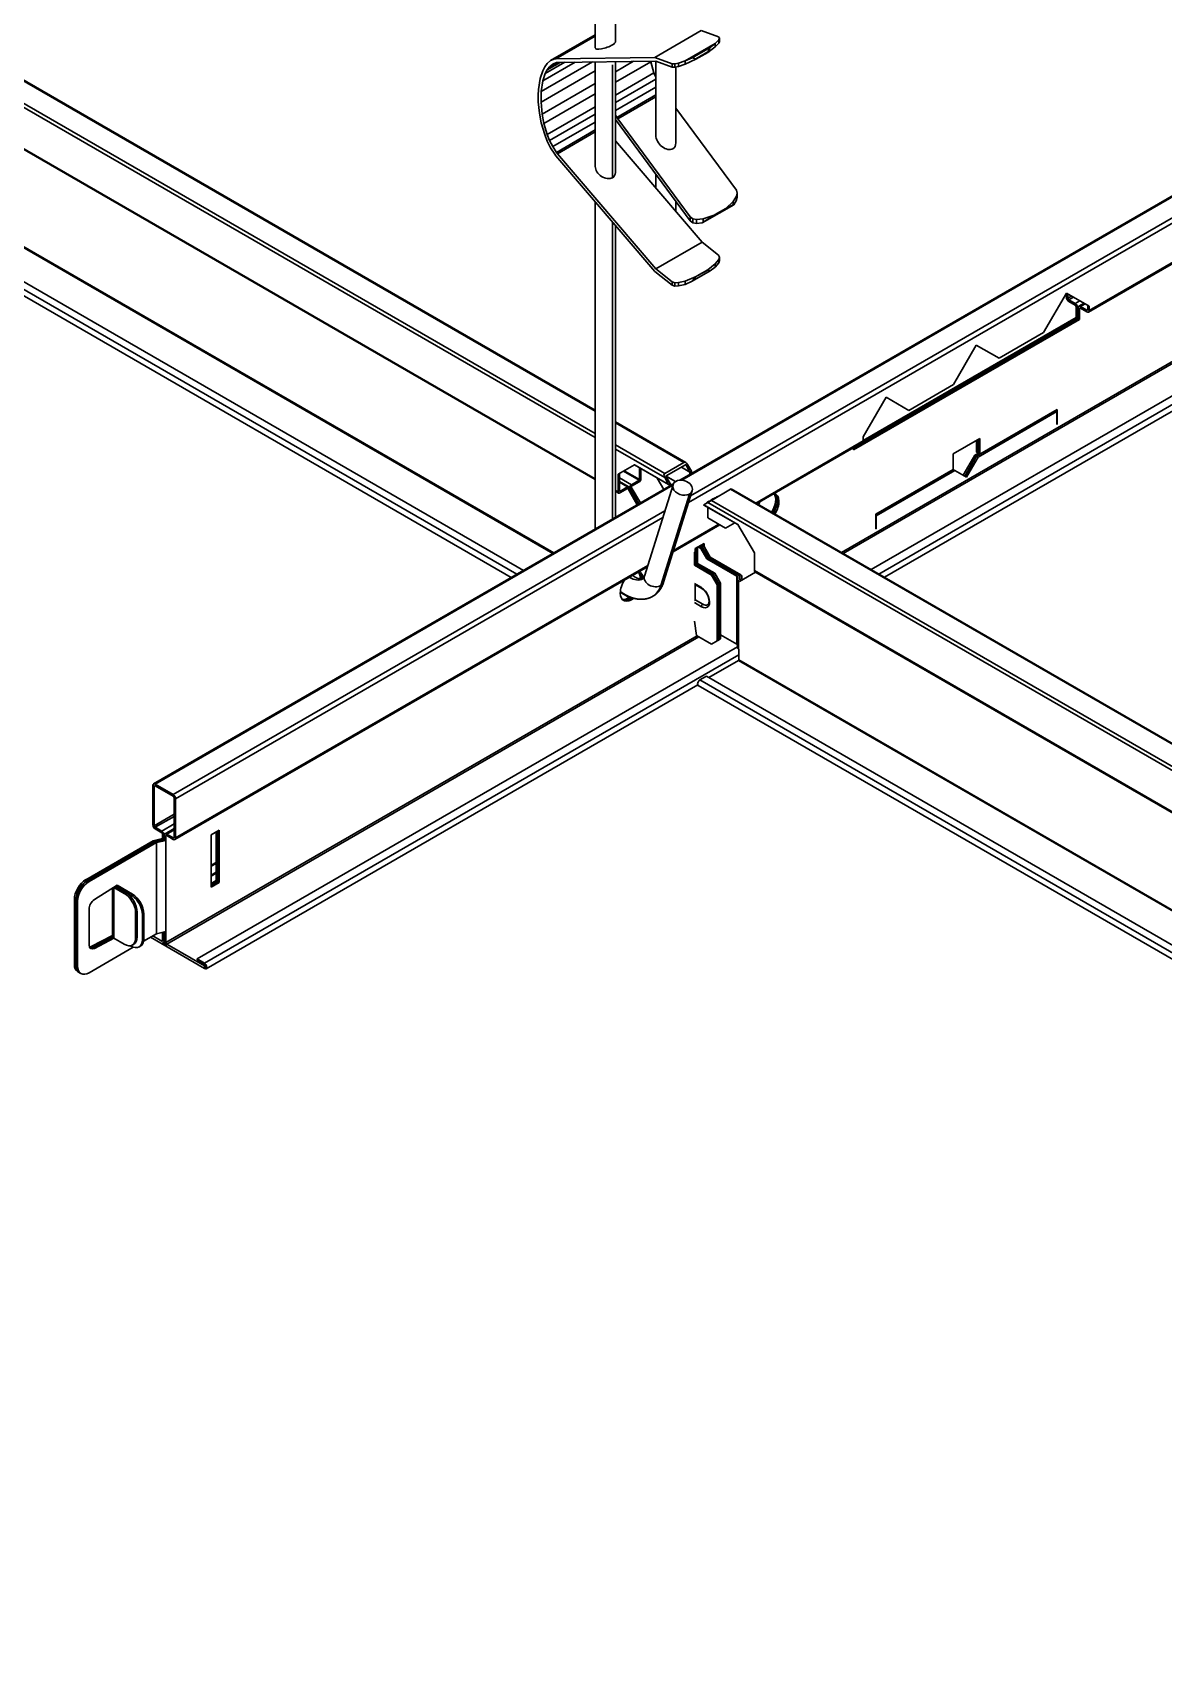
# Model space of a CAD drawing. Header units: millimetres. Extents: x -114 to 1795, y 14 to 1195.
# Drawn here: x 398.8 to 623.5, y 242.5 to 567.9 of the extents above; entities that cross this region are included whole.
import ezdxf

# ---------------------------------------------------------------- set-up
doc = ezdxf.new("R2010")
doc.units = ezdxf.units.MM
doc.layers.add('AM_VIS', color=7, linetype='Continuous', lineweight=30)

msp = doc.modelspace()

# ---------------------------------------------------------------- linework, layer by layer
at = {"layer": 'AM_VIS'}
for p, q in [((950.38, 723.18), (527.37, 478.95)), ((950.27, 722.89), (527.77, 478.95)), ((108.69, 719.48), (510.59, 487.45)), ((109.4, 719.89), (510.59, 488.26)), ((113.21, 722.09), (510.59, 492.67)), ((113.36, 722.18), (510.59, 492.84)), ((948.28, 716.51), (529.13, 474.52)), ((948.7, 717.84), (529.55, 475.85)), ((510.59, 603.11), (510.59, 564.83)), ((514.59, 603.11), (514.59, 566.01)), ((314.13, 592.49), (510.59, 479.07)), ((314.28, 592.58), (510.59, 479.24)), ((747.49, 592.55), (608.62, 512.37)), ((747.3, 592.67), (608.75, 512.68)), ((317.39, 571.1), (502.19, 464.41)), ((317.53, 571.19), (502.33, 464.49)), ((742.95, 570.52), (559.5, 464.6)), ((743.33, 570.3), (559.88, 464.38)), ((495.01, 460.27), (310.73, 566.66)), ((311.06, 567.98), (496.32, 461.02)), ((510.59, 567.44), (501.72, 562.32)), ((510.59, 567.29), (502.54, 562.65)), ((510.59, 567.21), (502.77, 562.7)), ((531.63, 568.28), (522.44, 562.97)), ((531.63, 568.28), (535.09, 567.02)), ((535.12, 566.44), (534.45, 565.74)), ((535.09, 567.02), (535.26, 566.79)), ((535.26, 566.79), (535.12, 566.44)), ((535.12, 566.44), (535.12, 565.78)), ((535.26, 566.79), (535.26, 566.13)), ((750.97, 568.31), (565.41, 461.19)), ((751.24, 566.71), (566.93, 460.31)), ((502.77, 562.7), (522.44, 562.97)), ((525.9, 561.71), (522.44, 562.97)), ((528.48, 562.29), (534.45, 565.74)), ((529.88, 562.9), (528.48, 562.29)), ((533.45, 564.96), (529.88, 562.9)), ((530.58, 562.67), (529.88, 562.9)), ((530.58, 562.67), (532.95, 564.04)), ((532.95, 563.96), (530.58, 562.6)), ((532.95, 563.96), (534.45, 565.07)), ((533.45, 564.96), (532.95, 564.04)), ((532.95, 564.04), (532.95, 563.96)), ((534.45, 565.74), (533.45, 564.96)), ((534.45, 565.07), (535.12, 565.78)), ((534.45, 565.74), (534.45, 565.07)), ((535.12, 565.78), (535.26, 566.13)), ((318.73, 560.76), (493.9, 459.63)), ((500.15, 560.31), (499.64, 558.78)), ((510.59, 560.28), (499.81, 554.05)), ((510.04, 562.06), (499.85, 556.18)), ((500.54, 561.06), (500.15, 560.31)), ((506.6, 562.02), (500.19, 558.31)), ((500.19, 558.31), (500.67, 559.76)), ((501.06, 561.75), (500.54, 561.06)), ((504.52, 561.99), (500.67, 559.76)), ((500.67, 559.76), (501.04, 560.47)), ((503.65, 561.97), (501.04, 560.47)), ((501.04, 560.47), (501.52, 561.11)), ((501.72, 562.32), (501.06, 561.75)), ((502.96, 561.95), (501.52, 561.11)), ((501.52, 561.11), (502.13, 561.63)), ((502.54, 562.65), (501.72, 562.32)), ((502.13, 561.63), (502.86, 561.93)), ((502.77, 562.7), (502.54, 562.65)), ((502.86, 561.93), (503.06, 561.97)), ((503.06, 561.97), (522.62, 562.24)), ((510.59, 562.07), (510.59, 541.3)), ((514, 561.47), (514, 539.06)), ((518.21, 562.18), (514.59, 560.09)), ((514.59, 562.13), (514.59, 540.12)), ((521.61, 562.07), (514.59, 558.02)), ((522.25, 559.89), (514.59, 555.46)), ((521.58, 562.23), (521.61, 562.07)), ((521.61, 562.07), (522.25, 559.89)), ((522.25, 559.89), (522.61, 559.01)), ((522.61, 547.5), (522.61, 562.24)), ((522.62, 562.24), (525.9, 561.05)), ((526.42, 561.69), (525.9, 561.71)), ((525.9, 561.71), (525.9, 561.05)), ((525.9, 561.05), (526.42, 561.02)), ((527.14, 561.83), (526.42, 561.69)), ((526.42, 561.69), (526.42, 561.02)), ((526.42, 561.02), (527.14, 561.17)), ((526.61, 545.95), (526.61, 561.06)), ((528.48, 562.29), (527.14, 561.83)), ((527.14, 561.83), (527.14, 561.17)), ((527.14, 561.17), (528.48, 561.63)), ((528.48, 561.63), (530.58, 562.6)), ((528.48, 562.29), (528.48, 561.63)), ((530.58, 562.6), (530.58, 562.67)), ((743.11, 560.74), (568.04, 459.67)), ((499.29, 556.57), (499.27, 555.46)), ((499.64, 558.78), (499.29, 556.57)), ((499.85, 556.18), (500.19, 558.31)), ((510.59, 557.78), (500.03, 551.69)), ((522.61, 558.62), (514.59, 553.99)), ((522.61, 557.05), (514.59, 552.42)), ((499.27, 555.46), (499.27, 554.12)), ((499.27, 554.12), (499.48, 551.89)), ((499.81, 554.05), (499.85, 556.18)), ((500.03, 551.69), (499.81, 554.05)), ((510.59, 555.71), (500.39, 549.83)), ((510.59, 553.15), (501.04, 547.64)), ((522.61, 555.49), (514.88, 551.03)), ((522.61, 555.11), (515.08, 550.76)), ((499.48, 551.89), (499.85, 549.94)), ((499.85, 549.94), (500.54, 547.63)), ((500.39, 549.83), (500.03, 551.69)), ((510.59, 551.68), (501.52, 546.45)), ((510.59, 550.11), (502.13, 545.23)), ((514.88, 551.03), (514.59, 551.49)), ((514.59, 550.64), (529.46, 530.47)), ((515.08, 550.76), (514.88, 551.03)), ((529.46, 531.26), (515.08, 550.76)), ((526.61, 552.9), (538.65, 536.56)), ((501.04, 547.64), (500.39, 549.83)), ((500.54, 547.63), (501.06, 546.34)), ((501.52, 546.45), (501.04, 547.64)), ((510.59, 548.55), (502.86, 544.09)), ((510.59, 548.17), (503.06, 543.82)), ((501.06, 546.34), (501.72, 545.01)), ((502.13, 545.23), (501.52, 546.45)), ((501.72, 545.01), (502.54, 543.73)), ((502.86, 544.09), (502.13, 545.23)), ((502.54, 543.73), (502.77, 543.42)), ((522.44, 520.44), (502.77, 543.42)), ((503.06, 543.82), (502.86, 544.09)), ((522.62, 520.95), (503.06, 543.82)), ((514.59, 546.4), (531.81, 526.26)), ((522.61, 537.02), (522.61, 539.76)), ((510.59, 534.29), (510.59, 469.26)), ((526.61, 532.35), (526.61, 534.34)), ((538.1, 533.68), (531.85, 530.07)), ((538.01, 534.32), (536.51, 532.96)), ((536.51, 532.93), (538.01, 533.65)), ((538.68, 535.36), (538.01, 534.32)), ((538.01, 534.32), (538.01, 533.65)), ((538.01, 533.65), (538.1, 533.68)), ((538.1, 533.68), (538.68, 534.57)), ((538.65, 536.56), (538.82, 535.99)), ((538.82, 535.99), (538.68, 535.36)), ((538.68, 535.36), (538.68, 534.57)), ((538.68, 534.57), (538.82, 535.2)), ((538.82, 535.99), (538.82, 535.2)), ((529.46, 531.26), (529.46, 530.47)), ((529.98, 530.89), (529.46, 531.26)), ((529.46, 530.47), (529.98, 530.1)), ((530.7, 530.75), (529.98, 530.89)), ((529.98, 530.89), (529.98, 530.1)), ((532.04, 530.88), (530.7, 530.75)), ((530.7, 530.75), (530.7, 529.96)), ((532.04, 530.21), (534.23, 531.62)), ((534.23, 531.62), (532.04, 530.88)), ((532.04, 530.88), (532.04, 530.21)), ((534.41, 531.72), (534.23, 531.62)), ((536.51, 532.96), (534.41, 531.72)), ((534.41, 531.72), (536.51, 532.93)), ((536.51, 532.96), (536.51, 532.93)), ((514, 530.3), (514, 471.23)), ((514.59, 529.61), (514.59, 471.57)), ((529.98, 530.1), (530.7, 529.96)), ((530.7, 529.96), (531.85, 530.07)), ((531.85, 530.07), (532.04, 530.21)), ((531.81, 526.26), (522.62, 520.95)), ((531.81, 526.26), (535.09, 523.67)), ((525.9, 518.36), (522.62, 520.95)), ((532.95, 520.75), (530.85, 519.53)), ((530.85, 519.53), (532.95, 520.68)), ((534.45, 521.97), (532.95, 520.75)), ((532.95, 520.75), (532.95, 520.68)), ((532.95, 520.68), (533.45, 520.53)), ((533.45, 520.53), (534.45, 521.31)), ((535.12, 522.82), (534.45, 521.97)), ((534.45, 521.31), (535.12, 522.16)), ((534.45, 521.97), (534.45, 521.31)), ((535.09, 523.67), (535.26, 523.29)), ((535.26, 523.29), (535.12, 522.82)), ((535.12, 522.82), (535.12, 522.16)), ((535.12, 522.16), (535.26, 522.63)), ((535.26, 523.29), (535.26, 522.63)), ((522.44, 520.44), (525.9, 517.7)), ((526.42, 518.19), (525.9, 518.36)), ((525.9, 518.36), (525.9, 517.7)), ((525.9, 517.7), (526.42, 517.52)), ((527.14, 518.21), (526.42, 518.19)), ((526.42, 518.19), (526.42, 517.52)), ((526.42, 517.52), (527.14, 517.55)), ((528.48, 518.53), (527.14, 518.21)), ((527.14, 518.21), (527.14, 517.55)), ((527.14, 517.55), (528.48, 517.86)), ((530.67, 519.42), (528.48, 518.53)), ((528.48, 518.53), (528.48, 517.86)), ((528.48, 517.86), (529.88, 518.47)), ((529.88, 518.47), (533.45, 520.53)), ((529.88, 518.47), (530.67, 519.42)), ((530.85, 519.53), (530.67, 519.42)), ((599.7, 508.29), (604.23, 516.13)), ((604.23, 516.13), (608.75, 513.52)), ((604.23, 515.29), (604.23, 516.13)), ((604.51, 515.97), (604.51, 515.13)), ((605.24, 515.55), (604.51, 515.13)), ((605.62, 515.33), (604.7, 514.8)), ((604.7, 514.8), (605.98, 514.06)), ((605.98, 513.73), (604.7, 514.47)), ((606.9, 514.59), (605.98, 514.06)), ((607.72, 514.12), (606.67, 513.51)), ((606.46, 511.09), (561.91, 485.37)), ((561.91, 485.29), (606.53, 511.05)), ((606.81, 510.89), (561.91, 484.96)), ((563.85, 486.82), (606.17, 511.25)), ((606.17, 511.25), (606.17, 513.4)), ((606.46, 511.09), (606.17, 511.25)), ((606.53, 513.28), (606.46, 513.24)), ((606.46, 513.24), (606.46, 511.09)), ((606.53, 511.05), (606.53, 513.2)), ((606.81, 510.89), (606.53, 511.05)), ((607, 513.15), (606.81, 513.04)), ((606.81, 513.04), (606.81, 510.89)), ((607.92, 514), (607, 513.47)), ((607, 513.47), (608.28, 512.73)), ((608.28, 512.4), (607, 513.15)), ((608.47, 512.84), (608.28, 512.73)), ((608.47, 512.84), (608.47, 513.68)), ((608.75, 513.52), (608.75, 512.68)), ((590.83, 503.17), (599.7, 508.29)), ((581.78, 497.95), (586.3, 505.78)), ((586.3, 505.78), (590.83, 503.17)), ((572.9, 492.82), (581.78, 497.95)), ((563.85, 487.6), (568.38, 495.43)), ((568.38, 495.43), (572.9, 492.82)), ((586.37, 483.7), (602.04, 492.74)), ((602.32, 492.58), (586.66, 483.53)), ((587.01, 484.15), (602.39, 493.03)), ((601.97, 492.7), (601.97, 492.78)), ((602.04, 492.82), (602.04, 492.74)), ((602.32, 492.58), (602.04, 492.74)), ((602.11, 492.7), (602.11, 492.86)), ((602.32, 490.05), (602.32, 492.58)), ((602.39, 493.03), (602.39, 490.09)), ((514.59, 490.53), (528.57, 482.46)), ((514.59, 490.36), (528.21, 482.49)), ((602.39, 490.09), (602.32, 490.13)), ((602.39, 490.09), (602.32, 490.05)), ((514.59, 485.95), (524.4, 480.29)), ((514.59, 485.14), (524.4, 479.47)), ((563.85, 486.75), (542.49, 474.42)), ((563.71, 486.45), (542.69, 474.31)), ((561.91, 484.96), (561.91, 485.4)), ((563.85, 486.75), (563.85, 487.6)), ((581.71, 484.19), (587.01, 487.25)), ((586.37, 484.51), (586.37, 486.88)), ((586.66, 487.05), (586.66, 484.35)), ((586.73, 484.31), (586.73, 487.09)), ((587.01, 487.25), (587.01, 484.15)), ((515.13, 480.14), (518.41, 482.03)), ((518.41, 482.03), (525.17, 478.12)), ((518.51, 481.92), (525.26, 478.02)), ((524.4, 480.29), (528.21, 482.49)), ((528.5, 482), (524.68, 479.8)), ((527.72, 481.55), (529.42, 480.57)), ((528.5, 482), (528.64, 481.92)), ((529.42, 480.57), (528.64, 481.92)), ((528.92, 482.08), (529.7, 480.74)), ((581.71, 481.08), (581.71, 484.19)), ((583.72, 479.92), (586.02, 483.9)), ((586.3, 483.74), (584.01, 479.76)), ((584.08, 479.72), (586.37, 483.7)), ((586.66, 483.53), (584.36, 479.55)), ((586.02, 483.9), (586.73, 484.31)), ((586.3, 483.74), (586.02, 483.9)), ((587.01, 484.15), (586.3, 483.74)), ((586.66, 484.35), (586.37, 484.51)), ((586.66, 483.53), (586.37, 483.7)), ((586.66, 484.35), (586.73, 484.39)), ((587.01, 484.15), (586.73, 484.31)), ((515.13, 476.61), (515.13, 480.14)), ((515.42, 480.3), (515.42, 476.78)), ((515.42, 479.43), (517.78, 478.06)), ((515.42, 478.7), (517.26, 477.64)), ((515.42, 478.53), (517.01, 477.61)), ((516.18, 480.74), (519.31, 478.94)), ((516.32, 480.83), (519.38, 479.06)), ((517.78, 478.06), (519.31, 478.94)), ((519.31, 478.61), (517.78, 477.74)), ((519.38, 479.06), (519.38, 481.42)), ((519.66, 481.26), (519.66, 479.23)), ((522.91, 479.38), (524.21, 477.13)), ((525.17, 478.12), (524.4, 479.47)), ((526.52, 478.67), (524.65, 479.75)), ((526.54, 478.68), (524.66, 479.77)), ((524.68, 479.64), (525.46, 478.29)), ((525.17, 478.12), (525.46, 478.29)), ((529.42, 480.57), (529.7, 480.74)), ((566.33, 472.21), (581.71, 481.08)), ((566.33, 472.12), (581.78, 481.04)), ((582.06, 480.88), (566.4, 471.84)), ((581.78, 481.04), (581.71, 481.08)), ((582.06, 480.88), (581.78, 481.04)), ((584.36, 479.55), (582.06, 480.88)), ((526.12, 478.23), (422.82, 418.59)), ((526.01, 477.94), (423.15, 418.55)), ((514.59, 476.93), (515.13, 476.61)), ((514.59, 476.76), (515.24, 476.39)), ((515.42, 476.78), (515.49, 476.74)), ((515.49, 476.74), (517.01, 477.61)), ((517.01, 477.29), (515.49, 476.41)), ((517.01, 477.29), (517.11, 477.23)), ((517.36, 477.45), (517.07, 477.28)), ((518.93, 474.08), (517.11, 477.23)), ((517.35, 477.5), (517.47, 477.43)), ((517.4, 477.39), (519.21, 474.24)), ((517.72, 477.66), (517.43, 477.49)), ((519.28, 474.28), (517.47, 477.43)), ((517.75, 477.59), (519.57, 474.45)), ((520.36, 459.87), (526.05, 478.06)), ((523.62, 458.01), (529.31, 476.2)), ((524.18, 458.67), (529.86, 476.86)), ((537.48, 477.15), (533.66, 474.94)), ((533.98, 475.23), (533.7, 475.07)), ((537.48, 477.15), (537.62, 477.23)), ((537.48, 477.15), (934.85, 247.72)), ((537.62, 477.23), (934.85, 247.89)), ((524.43, 472.89), (426.73, 416.49)), ((532.95, 474.53), (532.17, 474.08)), ((532.17, 474.08), (538.94, 470.18)), ((532.2, 474.02), (538.95, 470.12)), ((533.18, 474.77), (532.89, 474.61)), ((532.95, 474.53), (533.66, 474.94)), ((532.95, 474.53), (934.85, 242.5)), ((532.99, 471.45), (532.99, 473.56)), ((533.32, 474.74), (533.25, 474.78)), ((533.66, 474.94), (934.85, 243.31)), ((566.33, 469.27), (566.33, 472.21)), ((566.4, 471.84), (566.33, 471.88)), ((566.4, 471.84), (566.4, 469.31)), ((524.02, 471.56), (427.2, 415.67)), ((535.36, 470.08), (526.07, 464.71)), ((535.17, 470.19), (526.15, 464.99)), ((532.99, 471.45), (536.5, 469.42)), ((536.5, 469.42), (538.33, 470.48)), ((538.94, 470.18), (542.22, 464.5)), ((538.95, 470.12), (538.97, 470.13)), ((566.4, 469.31), (566.33, 469.35)), ((566.4, 469.31), (566.33, 469.27)), ((530.44, 465.38), (532.21, 466.4)), ((530.44, 464.75), (530.44, 465.38)), ((530.44, 465.33), (530.94, 465.04)), ((530.94, 465.04), (530.94, 465.67)), ((531.57, 465.41), (531.03, 465.72)), ((531.31, 465.89), (531.86, 465.57)), ((531.93, 465.61), (531.38, 465.93)), ((531.86, 465.57), (531.57, 465.41)), ((531.57, 465.41), (532.78, 463.33)), ((531.67, 466.09), (532.21, 465.78)), ((531.86, 466.2), (531.86, 465.98)), ((533.06, 463.49), (531.86, 465.57)), ((531.93, 465.94), (531.93, 466.24)), ((532.21, 465.78), (531.93, 465.61)), ((531.93, 465.61), (533.13, 463.53)), ((532.21, 466.4), (532.21, 465.78)), ((533.41, 463.69), (532.21, 465.78)), ((521.04, 462.03), (427.2, 407.86)), ((530.58, 464.84), (530.3, 464.67)), ((530.3, 464.67), (530.3, 462.06)), ((530.3, 464.67), (530.3, 464.67)), ((530.58, 462.22), (530.3, 462.06)), ((530.3, 462.06), (533.69, 460.1)), ((530.65, 464.88), (530.44, 465)), ((530.44, 464.92), (530.58, 464.84)), ((530.58, 462.22), (530.58, 464.84)), ((533.98, 460.26), (530.58, 462.22)), ((530.94, 465.04), (530.65, 464.88)), ((530.65, 464.88), (530.65, 462.26)), ((530.94, 462.43), (530.65, 462.26)), ((530.65, 462.26), (534.05, 460.3)), ((530.94, 462.43), (530.94, 465.04)), ((534.33, 460.47), (530.94, 462.43)), ((532.78, 463.33), (533.06, 463.49)), ((532.78, 463.33), (538.72, 459.9)), ((539, 460.06), (533.06, 463.49)), ((533.13, 463.53), (533.41, 463.69)), ((533.13, 463.53), (539.22, 460.01)), ((539.51, 460.17), (533.41, 463.69)), ((542.22, 464.5), (542.22, 460.98)), ((520.95, 461.76), (427.07, 407.55)), ((533.98, 460.26), (533.69, 460.1)), ((533.69, 460.1), (534.83, 458.14)), ((535.11, 458.3), (533.98, 460.26)), ((534.33, 460.47), (534.05, 460.3)), ((534.05, 460.3), (535.18, 458.35)), ((535.46, 458.51), (534.33, 460.47)), ((538.72, 459.9), (538.72, 446.34)), ((538.83, 459.73), (538.83, 459.29)), ((538.83, 459.29), (538.83, 445.73)), ((539.07, 445.4), (539.07, 458.96)), ((539.28, 458.84), (539.07, 458.96)), ((539.22, 460.01), (539.22, 459.8)), ((539.23, 459.29), (539.23, 459.73)), ((542.46, 460.67), (539.28, 458.84)), ((539.34, 459.85), (539.34, 459.4)), ((539.34, 459.4), (539.34, 459.13)), ((539.35, 459.12), (539.56, 459)), ((539.57, 459), (539.57, 459.07)), ((539.63, 459.04), (539.57, 459.07)), ((539.74, 459.4), (539.74, 459.85)), ((539.86, 459.24), (539.92, 459.2)), ((542.22, 460.98), (731.22, 351.86)), ((542.32, 460.75), (731.07, 351.77)), ((515.56, 456.69), (517.36, 455.65)), ((515.57, 456.85), (515.7, 456.77)), ((517.38, 455.8), (517.49, 455.74)), ((531.68, 457.6), (530.3, 458.4)), ((530.38, 458.22), (531.76, 457.42)), ((530.44, 454.98), (530.44, 458.18)), ((534.83, 458.14), (535.11, 458.3)), ((534.83, 447.04), (534.83, 458.14)), ((535.11, 447.2), (535.11, 458.3)), ((535.46, 458.51), (535.18, 458.35)), ((535.18, 458.35), (535.18, 447.24)), ((535.46, 447.4), (535.46, 458.51)), ((530.3, 454.62), (531.68, 453.82)), ((530.44, 455.18), (531.96, 454.3)), ((531.96, 454.3), (530.44, 455.17)), ((531.96, 454.3), (531.96, 454.3)), ((530.73, 448.1), (530.3, 450.96)), ((530.82, 448.04), (425.26, 387.1)), ((531.2, 447.83), (425.45, 386.77)), ((538.83, 445.84), (431.45, 383.84)), ((533.69, 446.38), (530.73, 448.1)), ((534.83, 447.04), (533.69, 446.38)), ((535.11, 447.2), (534.83, 447.04)), ((535.18, 447.24), (535.11, 447.2)), ((535.46, 447.4), (535.18, 447.24)), ((538.72, 446.34), (535.46, 448.22)), ((539.1, 444.24), (432.97, 382.96)), ((533.16, 439.75), (539.03, 443.14)), ((539.03, 443.14), (714.18, 342.02)), ((539.1, 445.38), (539.07, 445.4)), ((539.1, 443.26), (539.1, 445.38)), ((539.1, 443.26), (714.32, 342.1)), ((531.4, 439.26), (532.7, 440.01)), ((707, 337.87), (531.4, 439.26)), ((532.7, 440.01), (708.31, 338.63)), ((530.98, 438.27), (433.29, 381.87)), ((531.07, 438.17), (705.89, 337.23)), ((422.68, 410.47), (422.68, 418.28)), ((423.15, 418.23), (422.96, 418.12)), ((422.96, 418.12), (422.96, 410.31)), ((423.15, 418.55), (426.73, 416.49)), ((426.73, 416.16), (423.15, 418.23)), ((426.92, 408.02), (426.92, 415.83)), ((427.2, 415.67), (427.2, 407.86)), ((426.92, 412.59), (422.96, 410.31)), ((426.92, 412.16), (423.15, 409.98)), ((423.15, 409.98), (424.43, 409.24)), ((426.92, 410.68), (424.43, 409.24)), ((409.35, 399.58), (422.75, 407.31)), ((423.03, 407.15), (409.63, 399.41)), ((409.7, 399.37), (423.1, 407.11)), ((423.39, 406.95), (409.99, 399.21)), ((422.75, 407.31), (424.62, 407.74)), ((424.91, 407.58), (423.03, 407.15)), ((423.03, 407.07), (423.03, 407.15)), ((423.1, 407.11), (424.98, 407.54)), ((424.43, 408.91), (423.15, 409.65)), ((425.26, 407.38), (423.39, 406.95)), ((423.39, 388.82), (423.39, 406.95)), ((424.62, 407.74), (424.62, 408.59)), ((424.62, 407.74), (424.91, 407.58)), ((424.98, 408.47), (424.91, 408.42)), ((424.91, 408.42), (424.91, 407.58)), ((424.91, 407.58), (424.91, 407.52)), ((424.98, 407.54), (424.98, 408.38)), ((424.98, 407.54), (425.26, 407.38)), ((426.92, 409.73), (425.12, 408.69)), ((425.45, 408.33), (425.26, 408.22)), ((425.26, 408.22), (425.26, 407.38)), ((425.26, 407.38), (425.26, 389.25)), ((426.92, 409.5), (425.45, 408.65)), ((425.45, 408.65), (426.73, 407.91)), ((426.73, 407.59), (425.45, 408.33)), ((426.92, 408.02), (426.73, 407.91)), ((434.24, 408.48), (435.87, 409.42)), ((434.24, 398.11), (434.24, 408.48)), ((435.23, 399.41), (435.23, 409.05)), ((435.51, 409.21), (435.51, 399.25)), ((435.58, 399.21), (435.58, 409.25)), ((435.87, 409.42), (435.87, 399.05)), ((435.23, 403.02), (434.24, 402.45)), ((434.24, 402.23), (435.23, 402.8)), ((435.23, 401.05), (434.24, 400.48)), ((435.23, 400.84), (434.24, 400.27)), ((409.63, 399.41), (409.35, 399.58)), ((409.99, 399.21), (409.7, 399.37)), ((411.06, 395.61), (415.57, 398.48)), ((414.67, 388.3), (414.67, 397.9)), ((414.94, 398.05), (416.99, 396.86)), ((414.94, 387.94), (414.94, 398.05)), ((417.27, 397.04), (415.2, 398.24)), ((415.29, 398.19), (415.29, 398.29)), ((418.33, 396.53), (415.29, 398.29)), ((415.57, 398.48), (415.57, 398.47)), ((415.57, 398.47), (418.61, 396.71)), ((415.57, 398.47), (415.57, 398.47)), ((417.27, 397.04), (416.99, 396.86)), ((434.24, 398.84), (435.23, 399.41)), ((435.51, 399.25), (434.24, 398.52)), ((434.24, 398.43), (435.58, 399.21)), ((435.87, 399.05), (434.24, 398.11)), ((435.51, 399.25), (435.23, 399.41)), ((435.87, 399.05), (435.58, 399.21)), ((407.09, 382.76), (407.09, 395.66)), ((407.09, 395.66), (407.37, 395.5)), ((407.37, 382.59), (407.37, 395.5)), ((407.44, 382.55), (407.44, 395.45)), ((407.44, 395.45), (407.72, 395.29)), ((407.72, 382.39), (407.72, 395.29)), ((418.61, 396.71), (418.33, 396.53)), ((409.99, 386.61), (409.99, 393.68)), ((419.25, 392.94), (419.53, 393.12)), ((419.25, 388.06), (419.25, 392.94)), ((419.53, 388.21), (419.53, 393.12)), ((420.59, 392.61), (420.88, 392.79)), ((420.59, 387.69), (420.59, 392.61)), ((420.88, 392.79), (420.88, 387.83)), ((414.67, 388.5), (410.42, 386.3)), ((414.58, 388.14), (410.71, 386.13)), ((410.78, 386.09), (414.65, 388.1)), ((414.94, 387.94), (411.06, 385.93)), ((414.58, 388.14), (414.65, 388.1)), ((414.58, 388.14), (414.58, 388.14)), ((414.65, 388.1), (414.58, 388.14)), ((414.94, 387.93), (414.94, 387.94)), ((416.99, 386.75), (414.94, 387.93)), ((419.53, 388.21), (419.25, 388.06)), ((420.88, 387.83), (420.59, 387.69)), ((420.83, 387.35), (423.39, 388.82)), ((432.97, 381.9), (422.18, 388.13)), ((422.64, 388.39), (424.43, 387.36)), ((423.39, 388.82), (425.26, 389.25)), ((424.62, 387.47), (424.43, 387.36)), ((424.62, 387.47), (424.62, 389.1)), ((424.91, 389.17), (424.91, 387.3)), ((424.98, 387.34), (424.91, 387.3)), ((424.98, 387.26), (424.98, 389.18)), ((425.26, 389.25), (425.26, 387.1)), ((409.99, 381.08), (418.79, 386.17)), ((410.71, 386.13), (410.42, 386.3)), ((411.06, 385.93), (410.78, 386.09)), ((418.19, 386.46), (418.33, 386.38)), ((418.82, 386.71), (418.54, 386.57)), ((419.89, 386.19), (420.17, 386.34)), ((424.43, 387.03), (425.45, 386.45)), ((424.99, 387.13), (424.77, 387)), ((425.45, 386.77), (432.97, 382.43)), ((407.37, 382.59), (407.09, 382.76)), ((407.72, 382.39), (407.44, 382.55)), ((407.75, 381.29), (408.03, 381.13)), ((408.1, 381.09), (408.39, 380.93)), ((431.45, 383.84), (432.97, 382.96)), ((431.45, 383.64), (431.45, 383.84)), ((432.97, 382.76), (431.45, 383.64)), ((433.17, 382.55), (432.97, 382.43)), ((432.97, 382.43), (432.97, 382.1)), ((433.25, 382.27), (432.97, 382.1))]:
    msp.add_line(p, q, dxfattribs=at)
for centre, major_axis, ratio, start_param, end_param in [((512.59, 565.42), (1.99, 0.64), 0.257355, 3.059722, 5.415916), ((512.59, 565.42), (1.99, 0.64), 0.257355, 5.415916, 6.201314), ((524.61, 546.73), (1.6, -1.78), 0.673728, 3.786702, 6.142896), ((524.61, 546.73), (1.6, -1.78), 0.673728, 6.142896, 6.928294), ((512.59, 540.71), (1.75, -1.36), 0.709828, 3.645993, 6.002187), ((512.59, 540.71), (1.75, -1.36), 0.709828, 6.002187, 6.787585), ((604.7, 515.02), (0.334, -0.578), 0.57735, 3.926991, 5.497787), ((604.7, 515.02), (0.134, -0.232), 0.57735, 3.926991, 5.497787), ((605.98, 513.51), (0.334, -0.578), 0.57735, 0.785398, 2.356194), ((605.98, 513.51), (0.134, -0.232), 0.57735, 0.785398, 2.356194), ((607, 512.93), (0.334, -0.578), 0.57735, 2.356194, 3.926991), ((607, 512.93), (0.134, -0.232), 0.57735, 2.356194, 3.926991), ((608.28, 512.95), (0.134, -0.232), 0.57735, 5.497787, 7.068583), ((608.28, 512.95), (0.334, -0.578), 0.57735, 5.497787, 7.068583), ((563.38, 487.03), (0.334, -0.578), 0.57735, 0, 0.785398), ((528.57, 481.88), (-0.354, 0.612), 0.57735, 4.712389, 6.283185), ((528.57, 481.88), (-0.071, 0.122), 0.57735, 4.712389, 6.283185), ((519.31, 479.02), (0.25, 0.433), 0.57735, 3.926991, 5.497787), ((519.31, 479.02), (0.05, 0.0866), 0.57735, 3.926991, 5.497787), ((524.75, 479.68), (-0.354, 0.612), 0.57735, 0, 1.570796), ((524.75, 479.68), (-0.071, 0.122), 0.57735, 0, 1.570796), ((527.95, 477.46), (1.91, -0.6), 0.720924, 2.555485, 5.697078), ((527.95, 477.46), (1.91, -0.6), 0.720924, 5.697078, 8.83867), ((515.49, 476.82), (0.25, 0.433), 0.57735, 2.356194, 3.926991), ((515.49, 476.82), (0.05, 0.0866), 0.57735, 2.356194, 3.926991), ((517.01, 477.21), (0.25, 0.433), 0.57735, 5.597961, 7.068583), ((517.01, 477.21), (0.05, 0.0866), 0.57735, 6.021421, 7.068583), ((517.04, 477.19), (-0.071, 0.122), 0.57735, 4.712389, 5.236022), ((517.04, 477.19), (-0.354, 0.612), 0.57735, 4.712389, 4.812562), ((517.78, 477.66), (0.25, 0.433), 0.57735, 0.785398, 2.256021), ((517.82, 477.63), (-0.354, 0.612), 0.57735, 1.470623, 1.570796), ((517.78, 477.66), (0.05, 0.0866), 0.57735, 0.785398, 1.832561), ((517.82, 477.63), (-0.071, 0.122), 0.57735, 1.047163, 1.570796), ((544.16, 473.78), (1.62, 2.81), 0.57735, 4.626802, 6.045011), ((544.44, 473.61), (1.63, 2.81), 0.57735, 4.626802, 6.174184), ((544.51, 473.57), (1.62, 2.81), 0.57735, 4.626802, 6.196047), ((544.8, 473.41), (1.63, 2.81), 0.57735, 4.626802, 6.420499), ((544.8, 473.41), (1.63, 2.81), 0.57735, 1.433483, 1.656383), ((517.86, 457.86), (1.63, 2.81), 0.57735, 1.433483, 2.356194), ((517.54, 463.67), (2.5, -4.33), 0.57735, 5.451295, 6.283185), ((517.22, 458.22), (1.62, 2.81), 0.57735, 5.408403, 6.045011), ((517.86, 457.86), (1.63, 2.81), 0.57735, 5.596016, 6.420499), ((517.5, 458.06), (1.63, 2.81), 0.57735, 5.460248, 6.174184), ((517.57, 458.02), (1.62, 2.81), 0.57735, 5.47789, 6.196047), ((522.27, 459.27), (1.91, -0.6), 0.720924, 3.141593, 5.697078), ((538.43, 459.73), (0.4, 0), 0.57735, 0, 0.785398), ((539.63, 459.29), (0.8, 0), 0.57735, 3.141593, 3.926991), ((538.43, 459.73), (0.8, 0), 0.57735, 0, 0.785398), ((538.94, 459.85), (0.4, 0), 0.57735, 0, 0.785398), ((539.63, 459.29), (0.4, 0), 0.57735, 3.141593, 3.926991), ((540.14, 459.4), (0.8, 0), 0.57735, 3.141593, 3.926991), ((538.94, 459.85), (0.8, 0), 0.57735, 0, 0.785398), ((540.14, 459.4), (0.4, 0), 0.57735, 3.141593, 3.926991), ((542.57, 461.18), (0.25, 0.433), 0.57735, 2.356194, 3.141593), ((517.86, 457.86), (1.63, 2.81), 0.57735, 2.356194, 4.110761), ((517.22, 458.22), (1.62, 2.81), 0.57735, 3.33868, 4.050054), ((517.5, 458.06), (1.63, 2.81), 0.57735, 3.250594, 4.072272), ((517.57, 458.02), (1.62, 2.81), 0.57735, 3.228731, 4.078979), ((517.54, 463.67), (4.5, -7.79), 0.57735, 0, 0.488692), ((522.27, 459.27), (1.91, -0.6), 0.720924, 5.697078, 6.283185), ((531.68, 455.71), (1.16, -2), 0.57735, 5.497787, 8.63938), ((531.96, 457.76), (0.195, 0.338), 0.57735, 2.356194, 3.141593), ((531.96, 453.98), (0.195, 0.338), 0.57735, 0.785398, 2.356194), ((531.96, 455.87), (0.96, -1.67), 0.57735, 5.497787, 6.283185), ((531.96, 455.88), (0.96, -1.67), 0.57735, 5.497787, 6.279038), ((538.43, 446.18), (0.4, 0), 0.57735, 0, 0.785398), ((539.63, 445.73), (0.8, 0), 0.57735, 3.141593, 3.926991), ((539.03, 443.22), (0.05, 0.0866), 0.57735, 3.926991, 5.497787), ((531.4, 438.73), (0.325, 0.563), 0.57735, 0.785398, 3.141593), ((423.15, 418.01), (0.334, -0.578), 0.57735, 2.356194, 3.926991), ((423.15, 418.01), (0.134, -0.232), 0.57735, 2.356194, 3.926991), ((426.73, 415.94), (0.334, -0.578), 0.57735, 0.785398, 2.356194), ((426.73, 415.94), (0.134, -0.232), 0.57735, 0.785398, 2.356194), ((423.15, 410.2), (0.334, -0.578), 0.57735, 3.926991, 5.497787), ((423.15, 410.2), (0.134, -0.232), 0.57735, 3.926991, 5.497787), ((424.43, 408.7), (0.334, -0.578), 0.57735, 0.785398, 2.356194), ((424.43, 408.7), (0.134, -0.232), 0.57735, 0.785398, 2.356194), ((425.45, 408.11), (0.334, -0.578), 0.57735, 2.356194, 3.926991), ((425.45, 408.11), (0.134, -0.232), 0.57735, 2.356194, 3.926991), ((426.73, 408.13), (0.134, -0.232), 0.57735, 5.497787, 7.068583), ((426.73, 408.13), (0.334, -0.578), 0.57735, 5.497787, 7.068583), ((409.35, 396.97), (1.6, 2.77), 0.57735, 0.785398, 2.356194), ((409.63, 396.8), (1.6, 2.77), 0.57735, 0.785398, 2.356194), ((409.7, 396.76), (1.6, 2.77), 0.57735, 0.785398, 2.356194), ((409.99, 396.6), (1.6, 2.77), 0.57735, 0.785398, 2.356194), ((415.57, 398.45), (-0.9, -0.039), 0.604387, 0.729619, 0.758942), ((415.57, 398.47), (-0.4, -0.018), 0.605765, 0.733613, 0.757411), ((417.27, 394.43), (-1.6, 2.77), 0.577349, 3.928146, 5.498943), ((411.12, 394.34), (0.8, 1.39), 0.57735, 0.835988, 2.356194), ((416.99, 394.25), (1.6, -2.77), 0.577349, 0.786554, 2.35735), ((418.33, 393.92), (1.6, -2.77), 0.577349, 0.786678, 2.357475), ((418.61, 394.1), (-1.6, 2.77), 0.577349, 3.928271, 5.499067), ((415.57, 388.27), (-0.9, 0.038), 0.547449, 0.02286, 0.808259), ((416.99, 389.37), (-1.6, 2.78), 0.577349, 2.357606, 3.928402), ((418.33, 388.99), (-1.6, 2.77), 0.577349, 2.357475, 3.928271), ((417.27, 389.51), (1.6, -2.78), 0.577349, 6.256591, 7.069995), ((418.61, 389.14), (1.6, -2.77), 0.577349, 6.257858, 7.069864), ((424.43, 387.58), (0.134, -0.232), 0.57735, 5.497787, 7.068583), ((424.43, 387.58), (0.334, -0.578), 0.57735, 5.497787, 7.068583), ((425.45, 386.99), (0.334, -0.578), 0.57735, 3.926991, 5.497787), ((411.12, 387.27), (0.8, 1.39), 0.57735, 2.356194, 3.876401), ((410.48, 387.63), (0.8, 1.39), 0.57735, 3.550653, 3.876401), ((410.76, 387.47), (0.8, 1.39), 0.57735, 3.364402, 3.876401), ((410.84, 387.43), (0.8, 1.39), 0.57735, 3.319303, 3.876401), ((425.45, 386.99), (0.134, -0.232), 0.57735, 3.926991, 5.497787), ((409.35, 384.06), (1.6, 2.77), 0.57735, 2.356194, 3.141593), ((409.63, 383.9), (1.6, 2.77), 0.57735, 2.356194, 3.163692), ((409.7, 383.86), (1.6, 2.77), 0.57735, 2.356194, 3.141593), ((409.99, 383.7), (1.6, 2.77), 0.57735, 2.356194, 3.926991), ((432.97, 382.43), (0.325, -0.563), 0.57735, 5.497787, 8.63938), ((432.97, 382.43), (0.2, -0.346), 0.57735, 5.497787, 8.63938)]:
    msp.add_ellipse(centre, major_axis=major_axis, ratio=ratio, start_param=start_param, end_param=end_param, dxfattribs=at)
for points, degree, knots in [([(518.51, 481.92), (518.5, 481.92), (518.49, 481.93), (518.46, 481.95), (518.44, 481.97), (518.42, 481.99), (518.42, 482), (518.41, 482.02), (518.41, 482.02), (518.41, 482.03)], 3, [0.8996181, 0.8996181, 0.8996181, 0.8996181, 0.9170044, 0.9170044, 0.9585022, 0.9585022, 0.9792511, 0.9792511, 1, 1, 1, 1]), ([(525.85, 478.07), (525.79, 478.09), (525.73, 478.11), (525.61, 478.15), (525.56, 478.17), (525.5, 478.22), (525.48, 478.23), (525.47, 478.25), (525.46, 478.26), (525.46, 478.27), (525.46, 478.28), (525.46, 478.29)], 3, [0.7757613, 0.7757613, 0.7757613, 0.7757613, 0.8340087, 0.8340087, 0.9170044, 0.9170044, 0.9585022, 0.9585022, 0.9792511, 0.9792511, 1, 1, 1, 1]), ([(529.31, 480.07), (529.33, 480.13), (529.34, 480.19), (529.38, 480.32), (529.39, 480.39), (529.41, 480.47), (529.41, 480.5), (529.42, 480.54), (529.42, 480.56), (529.42, 480.57)], 3, [0.7757613, 0.7757613, 0.7757613, 0.7757613, 0.8340087, 0.8340087, 0.9170044, 0.9170044, 0.9585022, 0.9585022, 1, 1, 1, 1]), ([(529.6, 480.24), (529.61, 480.3), (529.63, 480.36), (529.66, 480.48), (529.67, 480.55), (529.69, 480.63), (529.69, 480.66), (529.7, 480.69), (529.7, 480.7), (529.7, 480.72), (529.7, 480.73), (529.7, 480.74)], 3, [0.7757613, 0.7757613, 0.7757613, 0.7757613, 0.8340087, 0.8340087, 0.9170044, 0.9170044, 0.9585022, 0.9585022, 0.9792511, 0.9792511, 1, 1, 1, 1]), ([(525.57, 477.91), (525.51, 477.93), (525.45, 477.94), (525.33, 477.99), (525.27, 478.01), (525.21, 478.05), (525.2, 478.07), (525.18, 478.09), (525.17, 478.11), (525.17, 478.12)], 3, [0.7757613, 0.7757613, 0.7757613, 0.7757613, 0.8340087, 0.8340087, 0.9170044, 0.9170044, 0.9585022, 0.9585022, 1, 1, 1, 1]), ([(533.34, 474.76), (533.34, 474.76), (533.34, 474.77), (533.35, 474.79), (533.35, 474.8), (533.37, 474.82), (533.38, 474.84), (533.44, 474.9), (533.5, 474.95), (533.71, 475.08), (533.91, 475.19), (534.36, 475.41), (534.61, 475.52), (534.87, 475.64), (534.88, 475.64), (534.88, 475.64)], 3, [0, 0, 0, 0, 0.0209941, 0.0209941, 0.0419883, 0.0419883, 0.0839766, 0.0839766, 0.1679531, 0.1679531, 0.3323425, 0.3323425, 0.4976429, 0.4976429, 0.5, 0.5, 0.5, 0.5]), ([(533.98, 475.23), (534.1, 475.3), (534.25, 475.38), (534.64, 475.57), (534.9, 475.69), (535.15, 475.8), (535.16, 475.81), (535.16, 475.81)], 3, [0.2113249, 0.2113249, 0.2113249, 0.2113249, 0.3323425, 0.3323425, 0.4976429, 0.4976429, 0.5, 0.5, 0.5, 0.5]), ([(532.2, 474.02), (532.19, 474.02), (532.19, 474.02), (532.19, 474.03), (532.18, 474.03), (532.18, 474.05), (532.18, 474.06), (532.17, 474.07), (532.17, 474.08), (532.17, 474.08)], 3, [0.899618, 0.899618, 0.899618, 0.899618, 0.9170044, 0.9170044, 0.9585022, 0.9585022, 0.9792511, 0.9792511, 1, 1, 1, 1]), ([(532.89, 474.61), (532.86, 474.59), (532.82, 474.55), (532.72, 474.46), (532.65, 474.39), (532.58, 474.32), (532.58, 474.32), (532.58, 474.32)], 3, [0.2113249, 0.2113249, 0.2113249, 0.2113249, 0.3323425, 0.3323425, 0.4976429, 0.4976429, 0.5, 0.5, 0.5, 0.5]), ([(533.25, 474.78), (533.24, 474.79), (533.22, 474.79), (533.17, 474.77), (533.12, 474.73), (533, 474.62), (532.93, 474.55), (532.87, 474.48), (532.86, 474.48), (532.86, 474.48)], 3, [0.100382, 0.100382, 0.100382, 0.100382, 0.1679531, 0.1679531, 0.3323425, 0.3323425, 0.4976429, 0.4976429, 0.5, 0.5, 0.5, 0.5]), ([(538.95, 470.12), (538.95, 470.12), (538.95, 470.12), (538.94, 470.13), (538.94, 470.13), (538.94, 470.15), (538.94, 470.15), (538.94, 470.16), (538.94, 470.17), (538.94, 470.18)], 3, [0.880792, 0.880792, 0.880792, 0.880792, 0.9170044, 0.9170044, 0.9585022, 0.9585022, 0.9792511, 0.9792511, 1, 1, 1, 1]), ([(518, 460.05), (518, 460.05), (518.1, 459.97), (518.2, 459.91), (518.29, 459.84), (518.39, 459.78), (518.48, 459.72), (518.58, 459.67), (518.67, 459.62), (518.76, 459.57), (518.84, 459.53), (518.92, 459.5), (519, 459.46), (519.08, 459.43), (519.15, 459.4), (519.22, 459.38), (519.29, 459.36), (519.36, 459.34), (519.42, 459.33), (519.48, 459.31), (519.54, 459.3), (519.59, 459.29), (519.64, 459.29), (519.69, 459.29), (519.74, 459.28), (519.78, 459.28), (519.81, 459.29), (519.85, 459.29), (519.88, 459.29), (519.9, 459.3), (519.93, 459.3), (519.96, 459.31), (519.98, 459.32), (520, 459.33), (520.02, 459.34), (520.04, 459.34)], 1, [2.9907354, 2.9907354, 2.9923269, 3.0191163, 3.0459058, 3.0726952, 3.0994846, 3.126274, 3.1530635, 3.1798529, 3.2066423, 3.2323152, 3.2579881, 3.283661, 3.3093339, 3.3350068, 3.3606797, 3.3863526, 3.4120255, 3.4376984, 3.4633713, 3.4899506, 3.51653, 3.5431093, 3.5696886, 3.5962679, 3.6228473, 3.6494266, 3.6760059, 3.7025852, 3.7291646, 3.7621356, 3.7951067, 3.8280777, 3.8610487, 3.8940198, 3.9269908, 3.9269908]), ([(520.04, 459.34), (520.06, 459.36), (520.08, 459.38), (520.1, 459.39), (520.12, 459.41), (520.14, 459.43), (520.16, 459.46), (520.19, 459.49), (520.21, 459.53), (520.23, 459.56), (520.25, 459.59), (520.27, 459.63), (520.29, 459.67), (520.3, 459.71), (520.32, 459.76), (520.34, 459.81), (520.36, 459.87)], 1, [3.9269908, 3.9269908, 3.97586, 4.0247293, 4.0573087, 4.0898882, 4.1224677, 4.1550472, 4.1876267, 4.2202061, 4.2446407, 4.2690754, 4.29351, 4.3179446, 4.3423792, 4.3668138, 4.3912484, 4.415683, 4.415683]), ([(515.58, 456.87), (515.58, 456.86), (515.74, 456.75), (515.9, 456.63), (516.06, 456.52), (516.22, 456.42), (516.38, 456.32), (516.55, 456.22), (516.71, 456.13), (516.88, 456.04), (517.05, 455.95), (517.22, 455.87), (517.39, 455.8), (517.57, 455.73), (517.74, 455.66), (517.92, 455.6), (518.08, 455.55), (518.25, 455.5), (518.41, 455.45), (518.58, 455.41), (518.75, 455.38), (518.92, 455.35), (519.09, 455.33), (519.26, 455.31), (519.43, 455.29), (519.61, 455.29), (519.78, 455.28), (519.95, 455.29), (520.13, 455.3), (520.3, 455.32), (520.45, 455.33), (520.6, 455.36), (520.75, 455.39), (520.9, 455.42), (521.05, 455.46), (521.19, 455.51), (521.34, 455.56), (521.48, 455.61), (521.62, 455.67), (521.76, 455.74), (521.9, 455.81), (522.04, 455.88)], 1, [2.988443, 2.988443, 2.989565, 3.015186, 3.0408069, 3.0664279, 3.0920488, 3.1176698, 3.1432908, 3.1689117, 3.1945327, 3.2201537, 3.2457746, 3.2713956, 3.2970165, 3.3226375, 3.3482585, 3.3719936, 3.3957287, 3.4194638, 3.4431989, 3.466934, 3.4906691, 3.5144042, 3.5381393, 3.5618744, 3.5856095, 3.6093446, 3.6330797, 3.6568148, 3.6805499, 3.7010866, 3.7216234, 3.7421601, 3.7626968, 3.7832336, 3.8037703, 3.8243071, 3.8448438, 3.8653806, 3.8859173, 3.9064541, 3.9269908, 3.9269908]), ([(531.76, 457.42), (531.82, 457.39), (531.87, 457.35), (531.93, 457.31), (531.98, 457.27), (532.04, 457.23), (532.1, 457.18), (532.15, 457.13), (532.21, 457.08), (532.27, 457.02), (532.32, 456.96), (532.38, 456.9), (532.43, 456.84), (532.49, 456.77), (532.54, 456.7), (532.59, 456.63), (532.64, 456.56), (532.69, 456.49), (532.74, 456.41), (532.78, 456.33), (532.82, 456.26), (532.87, 456.18), (532.9, 456.1), (532.94, 456.02), (532.98, 455.94), (533.01, 455.86), (533.04, 455.78), (533.07, 455.7), (533.09, 455.62), (533.11, 455.54), (533.13, 455.46), (533.15, 455.38), (533.17, 455.31), (533.18, 455.23), (533.19, 455.16), (533.2, 455.09), (533.2, 455.02), (533.2, 454.96), (533.2, 454.89), (533.2, 454.83), (533.2, 454.77), (533.19, 454.71), (533.18, 454.66), (533.17, 454.61), (533.16, 454.56), (533.14, 454.52), (533.13, 454.47), (533.11, 454.44), (533.1, 454.4), (533.08, 454.37), (533.05, 454.33), (533.03, 454.3), (533, 454.27), (532.97, 454.24), (532.95, 454.22), (532.92, 454.2)], 1, [0, 0, 0.04095, 0.081901, 0.122851, 0.163802, 0.204752, 0.245703, 0.286653, 0.328453, 0.370253, 0.412053, 0.453852, 0.495652, 0.537452, 0.579252, 0.621713, 0.664175, 0.706636, 0.749098, 0.791559, 0.834021, 0.876482, 0.919058, 0.961633, 1.004208, 1.046783, 1.089359, 1.131934, 1.174509, 1.216614, 1.258719, 1.300823, 1.342928, 1.385033, 1.427138, 1.469242, 1.510456, 1.551669, 1.592882, 1.634096, 1.675309, 1.716523, 1.757736, 1.798843, 1.83995, 1.881057, 1.922164, 1.963271, 2.004378, 2.045485, 2.09727, 2.149055, 2.20084, 2.252625, 2.30441, 2.356194, 2.356194])]:
    msp.add_open_spline(points, degree=degree, knots=knots, dxfattribs=at)
msp.add_open_spline([(522.04, 455.88), (522.16, 455.96), (522.28, 456.04), (522.41, 456.12), (522.52, 456.21), (522.64, 456.3), (522.75, 456.39), (522.86, 456.49), (522.96, 456.59), (523.06, 456.7), (523.16, 456.81), (523.25, 456.92), (523.34, 457.03), (523.43, 457.15), (523.51, 457.26), (523.59, 457.38), (523.66, 457.51), (523.73, 457.63), (523.8, 457.76), (523.87, 457.88), (523.93, 458.01), (523.98, 458.14), (524.04, 458.27), (524.09, 458.41), (524.13, 458.54), (524.18, 458.67)], degree=1, dxfattribs=at)

doc.saveas('drawing.dxf')
